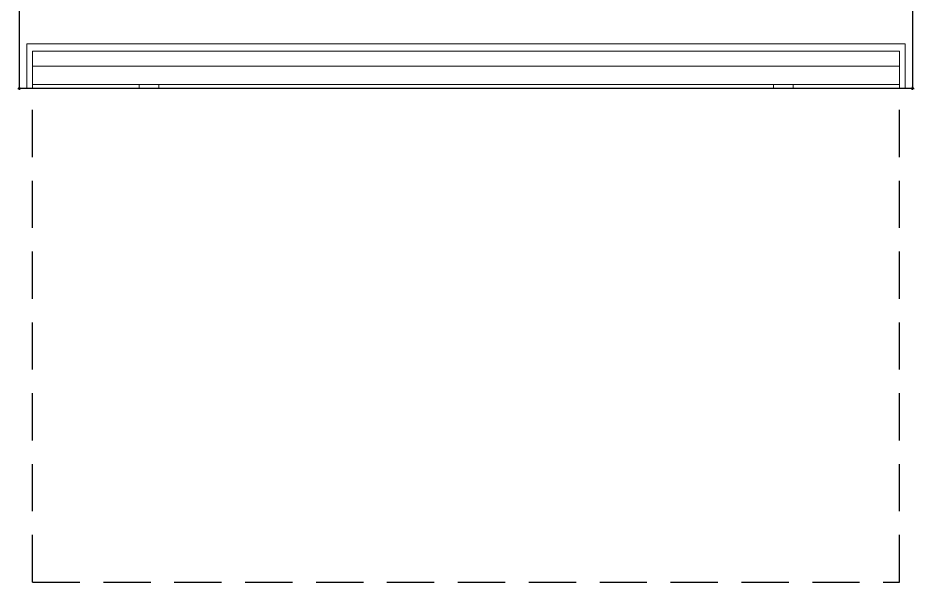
# Model space of a CAD drawing. Header units: millimetres. Extents: x -1 to 601, y -932 to 82.
# Drawn here: x -1 to 601, y -932 to -553 of the extents above; entities that cross this region are included whole.
import ezdxf

# ---------------------------------------------------------------- set-up
doc = ezdxf.new("R2010")
doc.units = ezdxf.units.MM
doc.header["$PDMODE"] = 34
doc.linetypes.add('NASCOSTA', pattern=[9.525, 6.35, -3.175])
for name, color, linetype in [('IQ_200_2D', 1, 'Continuous'), ('IQ_200_3D', 1, 'Continuous'), ('IQ_204_2D', 7, 'Continuous'), ('IQ_BLACK_3D', 250, 'Continuous'), ('IQ_BLUE_3D', 5, 'Continuous'), ('IQ_DARKGREY_3D', 252, 'Continuous'), ('IQ_INS_3D', 3, 'Continuous')]:
    doc.layers.add(name, color=color, linetype=linetype)

msp = doc.modelspace()

# ---------------------------------------------------------------- linework, layer by layer
at = {"layer": 'IQ_200_2D'}
for p, q in [((0, -600), (0, 0)), ((600, 0), (600, -600)), ((600, -600), (0, -600))]:
    msp.add_line(p, q, dxfattribs=at)
at = {"layer": 'IQ_204_2D', "linetype": 'NASCOSTA', "ltscale": 5}
for p, q in [((8.8, -932), (8.8, -600)), ((591.31, -932), (591.31, -600)), ((8.8, -932), (591.31, -932))]:
    msp.add_line(p, q, dxfattribs=at)
at = {"layer": 'IQ_INS_3D'}
for p in [(0, -600), (600, -600)]:
    msp.add_point(p, dxfattribs=at)

# ---------------------------------------------------------------- meshes
at = {"layer": 'IQ_200_3D', "lineweight": 9}
mesh = msp.add_polyface(dxfattribs=at)
corners = [(0, 0, 840), (0, -600, 840), (600, -600, 840), (600, 0, 840)]
mesh.append_faces([[corners[k] for k in face] for face in [(0, 1, 2, 3)]])
mesh = msp.add_polyface(dxfattribs=at)
corners = [(0, -600, 840), (0, 0, 840), (0, 0, 100), (0, -58, 100), (0, -58, 30), (0, -600, 30)]
mesh.append_faces([[corners[k] for k in face] for face in [(3, 0, 1, 2)]], dxfattribs={"vtx0": -1})
mesh.append_faces([[corners[k] for k in face] for face in [(5, 0, 3, 4)]], dxfattribs={"vtx1": -1})
mesh = msp.add_polyface(dxfattribs=at)
corners = [(600, 0, 840), (600, -600, 840), (600, -600, 30), (600, -58, 30), (600, -58, 100), (600, 0, 100)]
mesh.append_faces([[corners[k] for k in face] for face in [(0, 4, 5)]], dxfattribs={"vtx0": -1})
mesh.append_faces([[corners[k] for k in face] for face in [(4, 0, 1, 2)]], dxfattribs={"vtx0": -1, "vtx3": -1})
mesh.append_faces([[corners[k] for k in face] for face in [(3, 4, 2)]], dxfattribs={"vtx1": -1})
mesh = msp.add_polyface(dxfattribs=at)
corners = [(0, -600, 30), (0, -58, 30), (600, -58, 30), (600, -600, 30)]
mesh.append_faces([[corners[k] for k in face] for face in [(0, 1, 2, 3)]])
mesh = msp.add_polyface(dxfattribs=at)
corners = [(5, -570, 783.22), (5, -570, 295), (595, -570, 295), (595, -570, 783.22)]
mesh.append_faces([[corners[k] for k in face] for face in [(0, 1, 2, 3)]])
mesh = msp.add_polyface(dxfattribs=at)
corners = [(5, -570, 295), (5, -600, 295), (595, -600, 295), (595, -570, 295)]
mesh.append_faces([[corners[k] for k in face] for face in [(0, 1, 2, 3)]])
mesh = msp.add_polyface(dxfattribs=at)
corners = [(5, -570, 783.22), (5, -600, 783.22), (5, -600, 295), (5, -570, 295)]
mesh.append_faces([[corners[k] for k in face] for face in [(0, 1, 2, 3)]])
mesh = msp.add_polyface(dxfattribs=at)
corners = [(595, -570, 783.22), (595, -600, 783.22), (5, -600, 783.22), (5, -570, 783.22)]
mesh.append_faces([[corners[k] for k in face] for face in [(0, 1, 2, 3)]])
mesh = msp.add_polyface(dxfattribs=at)
corners = [(595, -570, 295), (595, -600, 295), (595, -600, 783.22), (595, -570, 783.22)]
mesh.append_faces([[corners[k] for k in face] for face in [(0, 1, 2, 3)]])
mesh = msp.add_polyface(dxfattribs=at)
corners = [(8.8, -575, 298.31), (8.8, -600, 298.31), (8.8, -600, 730), (8.8, -585, 730), (8.8, -585, 780), (8.8, -575, 780)]
mesh.append_faces([[corners[k] for k in face] for face in [(1, 2, 3, 0)]], dxfattribs={"vtx2": -1})
mesh.append_faces([[corners[k] for k in face] for face in [(3, 4, 5, 0)]], dxfattribs={"vtx3": -1})
mesh = msp.add_polyface(dxfattribs=at)
corners = [(591.31, -600, 298.31), (8.8, -600, 298.31), (8.8, -575, 298.31), (591.31, -575, 298.31)]
mesh.append_faces([[corners[k] for k in face] for face in [(0, 1, 2, 3)]])
mesh = msp.add_polyface(dxfattribs=at)
corners = [(591.31, -575, 780), (8.8, -575, 780), (8.8, -585, 780), (591.31, -585, 780)]
mesh.append_faces([[corners[k] for k in face] for face in [(0, 1, 2, 3)]])
mesh = msp.add_polyface(dxfattribs=at)
corners = [(591.31, -575, 298.31), (8.8, -575, 298.31), (8.8, -575, 780), (591.31, -575, 780)]
mesh.append_faces([[corners[k] for k in face] for face in [(0, 1, 2, 3)]])
mesh = msp.add_polyface(dxfattribs=at)
corners = [(591.31, -575, 298.31), (591.31, -575, 780), (591.31, -585, 780), (591.31, -585, 730), (591.31, -600, 730), (591.31, -600, 298.31)]
mesh.append_faces([[corners[k] for k in face] for face in [(1, 2, 3, 0)]], dxfattribs={"vtx2": -1})
mesh.append_faces([[corners[k] for k in face] for face in [(3, 4, 5, 0)]], dxfattribs={"vtx3": -1})
mesh = msp.add_polyface(dxfattribs=at)
corners = [(591.31, -585, 730), (8.8, -585, 730), (8.8, -600, 730), (591.31, -600, 730)]
mesh.append_faces([[corners[k] for k in face] for face in [(0, 1, 2, 3)]])
mesh = msp.add_polyface(dxfattribs=at)
corners = [(591.31, -585, 780), (8.8, -585, 780), (8.8, -585, 730), (591.31, -585, 730)]
mesh.append_faces([[corners[k] for k in face] for face in [(0, 1, 2, 3)]])
mesh = msp.add_polyface(dxfattribs=at)
corners = [(8.8, -600, 780), (8.8, -585, 780), (8.8, -585, 777.51), (8.8, -597.5, 777.51), (8.8, -597.5, 764.45), (8.8, -600, 764.45)]
mesh.append_faces([[corners[k] for k in face] for face in [(1, 2, 3, 0)]], dxfattribs={"vtx2": -1})
mesh.append_faces([[corners[k] for k in face] for face in [(3, 4, 5, 0)]], dxfattribs={"vtx3": -1})
mesh = msp.add_polyface(dxfattribs=at)
corners = [(591.31, -585, 780), (8.8, -585, 780), (8.8, -600, 780), (591.31, -600, 780)]
mesh.append_faces([[corners[k] for k in face] for face in [(0, 1, 2, 3)]])
mesh = msp.add_polyface(dxfattribs=at)
corners = [(591.31, -585, 777.51), (8.8, -585, 777.51), (8.8, -585, 780), (591.31, -585, 780)]
mesh.append_faces([[corners[k] for k in face] for face in [(0, 1, 2, 3)]])
mesh = msp.add_polyface(dxfattribs=at)
corners = [(591.31, -597.5, 777.51), (8.8, -597.5, 777.51), (8.8, -585, 777.51), (591.31, -585, 777.51)]
mesh.append_faces([[corners[k] for k in face] for face in [(0, 1, 2, 3)]])
mesh = msp.add_polyface(dxfattribs=at)
corners = [(591.31, -597.5, 777.51), (591.31, -585, 777.51), (591.31, -585, 780), (591.31, -600, 780), (591.31, -600, 764.45), (591.31, -597.5, 764.45)]
mesh.append_faces([[corners[k] for k in face] for face in [(4, 5, 0, 3)]], dxfattribs={"vtx2": -1})
mesh.append_faces([[corners[k] for k in face] for face in [(0, 1, 2, 3)]], dxfattribs={"vtx3": -1})
mesh = msp.add_polyface(dxfattribs=at)
corners = [(600, -600, 840), (0, -600, 840), (0, -600, 30), (600, -600, 30), (5, -600, 797.5), (5, -600, 835), (595, -600, 835), (595, -600, 797.5), (595, -600, 783.22), (595, -600, 295), (5, -600, 295), (5, -600, 783.22)]
mesh.append_faces([[corners[k] for k in face] for face in [(1, 5, 6, 0), (9, 3, 0, 8)]], dxfattribs={"vtx0": -1, "vtx2": -1})
mesh.append_faces([[corners[k] for k in face] for face in [(0, 6, 7, 8)]], dxfattribs={"vtx0": -1, "vtx3": -1})
mesh.append_faces([[corners[k] for k in face] for face in [(4, 5, 1, 11)]], dxfattribs={"vtx1": -1, "vtx2": -1})
mesh.append_faces([[corners[k] for k in face] for face in [(10, 11, 1, 2), (9, 10, 2, 3)]], dxfattribs={"vtx1": -1, "vtx3": -1})
mesh = msp.add_polyface(dxfattribs=at)
corners = [(8.8, -597.5, 777.51), (591.31, -597.5, 777.51), (591.31, -597.5, 764.45), (519.7, -597.5, 764.45), (506.5, -597.5, 751.25), (93.61, -597.5, 751.25), (80.41, -597.5, 764.45), (8.8, -597.5, 764.45)]
mesh.append_faces([[corners[k] for k in face] for face in [(5, 6, 3, 4)]], dxfattribs={"vtx1": -1})
mesh.append_faces([[corners[k] for k in face] for face in [(1, 2, 3, 6)]], dxfattribs={"vtx2": -1, "vtx3": -1})
mesh.append_faces([[corners[k] for k in face] for face in [(6, 7, 0, 1)]], dxfattribs={"vtx3": -1})
mesh = msp.add_polyface(dxfattribs=at)
corners = [(80.41, -600, 764.45), (8.8, -600, 764.45), (8.8, -597.5, 764.45), (80.41, -597.5, 764.45)]
mesh.append_faces([[corners[k] for k in face] for face in [(0, 1, 2, 3)]])
mesh = msp.add_polyface(dxfattribs=at)
corners = [(591.31, -600, 730), (8.8, -600, 730), (8.8, -600, 298.31), (591.31, -600, 298.31)]
mesh.append_faces([[corners[k] for k in face] for face in [(0, 1, 2, 3)]])
mesh = msp.add_polyface(dxfattribs=at)
corners = [(591.31, -600, 780), (8.8, -600, 780), (8.8, -600, 764.45), (80.41, -600, 764.45), (93.61, -600, 751.25), (506.5, -600, 751.25), (519.7, -600, 764.45), (591.31, -600, 764.45)]
mesh.append_faces([[corners[k] for k in face] for face in [(3, 0, 1, 2), (0, 6, 7)]], dxfattribs={"vtx0": -1})
mesh.append_faces([[corners[k] for k in face] for face in [(5, 6, 4)]], dxfattribs={"vtx1": -1})
mesh.append_faces([[corners[k] for k in face] for face in [(3, 4, 6, 0)]], dxfattribs={"vtx1": -1, "vtx2": -1, "vtx3": -1})
mesh = msp.add_polyface(dxfattribs=at)
corners = [(80.41, -597.5, 764.45), (93.61, -597.5, 751.25), (93.61, -600, 751.25), (80.41, -600, 764.45)]
mesh.append_faces([[corners[k] for k in face] for face in [(0, 1, 2, 3)]])
mesh = msp.add_polyface(dxfattribs=at)
corners = [(506.5, -597.5, 751.25), (506.5, -600, 751.25), (93.61, -600, 751.25), (93.61, -597.5, 751.25)]
mesh.append_faces([[corners[k] for k in face] for face in [(0, 1, 2, 3)]])
mesh = msp.add_polyface(dxfattribs=at)
corners = [(519.7, -600, 764.45), (506.5, -600, 751.25), (506.5, -597.5, 751.25), (519.7, -597.5, 764.45)]
mesh.append_faces([[corners[k] for k in face] for face in [(0, 1, 2, 3)]])
mesh = msp.add_polyface(dxfattribs=at)
corners = [(519.7, -597.5, 764.45), (591.31, -597.5, 764.45), (591.31, -600, 764.45), (519.7, -600, 764.45)]
mesh.append_faces([[corners[k] for k in face] for face in [(0, 1, 2, 3)]])
at = {"layer": 'IQ_BLACK_3D', "lineweight": 9}
mesh = msp.add_polyface(dxfattribs=at)
corners = [(5, -600, 797.5), (67.5, -600, 797.5), (74.14, -600, 790.86), (525.86, -600, 790.86), (532.5, -600, 797.5), (595, -600, 797.5), (595, -600, 835), (5, -600, 835), (218.04, -600, 812.17), (218.04, -600, 800.32), (193.04, -600, 800.32), (193.04, -600, 812.17), (193.04, -600, 814.1), (193.04, -600, 825.96), (218.04, -600, 825.96), (218.04, -600, 814.1)]
mesh.append_faces([[corners[k] for k in face] for face in [(1, 13, 7, 0), (6, 14, 4, 5), (11, 2, 10)]], dxfattribs={"vtx0": -1, "vtx1": -1})
mesh.append_faces([[corners[k] for k in face] for face in [(7, 13, 14, 6), (13, 1, 2), (14, 3, 4)]], dxfattribs={"vtx0": -1, "vtx2": -1})
mesh.append_faces([[corners[k] for k in face] for face in [(3, 14, 15, 8)]], dxfattribs={"vtx0": -1, "vtx2": -1, "vtx3": -1})
mesh.append_faces([[corners[k] for k in face] for face in [(8, 9, 3)]], dxfattribs={"vtx1": -1, "vtx2": -1})
mesh.append_faces([[corners[k] for k in face] for face in [(12, 13, 2, 11)]], dxfattribs={"vtx1": -1, "vtx2": -1, "vtx3": -1})
mesh.append_faces([[corners[k] for k in face] for face in [(15, 12, 11, 8), (9, 10, 2, 3)]], dxfattribs={"vtx1": -1, "vtx3": -1})
at = {"layer": 'IQ_BLUE_3D', "lineweight": 9}
mesh = msp.add_polyface(dxfattribs=at)
corners = [(5, -600, 783.22), (595, -600, 783.22), (595, -600, 797.5), (532.5, -600, 797.5), (525.86, -600, 790.86), (74.14, -600, 790.86), (67.5, -600, 797.5), (5, -600, 797.5)]
mesh.append_faces([[corners[k] for k in face] for face in [(5, 0, 1, 4)]], dxfattribs={"vtx0": -1, "vtx2": -1})
mesh.append_faces([[corners[k] for k in face] for face in [(6, 7, 0, 5)]], dxfattribs={"vtx2": -1})
mesh.append_faces([[corners[k] for k in face] for face in [(1, 2, 3, 4)]], dxfattribs={"vtx3": -1})
at = {"layer": 'IQ_DARKGREY_3D', "lineweight": 9}
mesh = msp.add_polyface(dxfattribs=at)
corners = [(193.04, -600, 812.17), (193.04, -600, 800.32), (218.04, -600, 800.32), (218.04, -600, 812.17)]
mesh.append_faces([[corners[k] for k in face] for face in [(0, 1, 2, 3)]])
mesh = msp.add_polyface(dxfattribs=at)
corners = [(218.04, -600, 814.1), (218.04, -600, 825.96), (193.04, -600, 825.96), (193.04, -600, 814.1)]
mesh.append_faces([[corners[k] for k in face] for face in [(0, 1, 2, 3)]])

doc.saveas('drawing.dxf')
